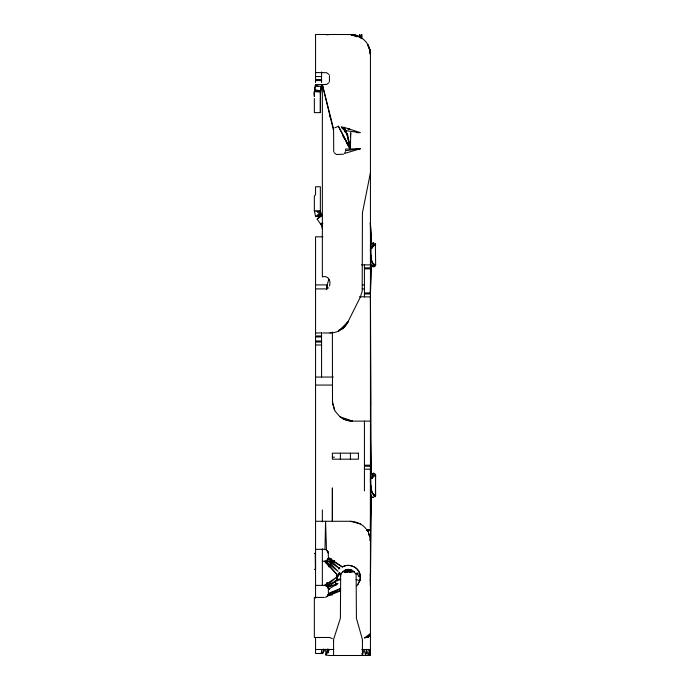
<?xml version="1.0" encoding="UTF-8"?>
<svg xmlns="http://www.w3.org/2000/svg" width="690" height="690" viewBox="0 0 690 690"><rect width="100%" height="100%" fill="white"/><g stroke="black" fill="none" stroke-linecap="round" stroke-linejoin="round"><path stroke-width="1.03" d="M314.347 98.463L314.347 112.625L320.358 112.625L320.376 92.037L321.566 84.577L315.554 84.577L314.485 90.666L314.347 96.6L314.381 91.623L315.554 84.577M370.444 485.225L372.143 492.332L374.851 496.817L375.653 495.239L375.438 474.315L372.143 478.127L370.444 476.971L370.642 478.929M332.33 521.036L332.382 487.899L332.382 521.571M371.116 494.989L370.444 585.387L370.625 498.991M370.444 585.387L370.668 498.887M364.432 465.189L370.444 465.189L371.039 489.115L370.444 527.583L370.444 467.199M364.432 292.914L370.444 292.914L370.599 267.504M370.444 527.583L370.599 498.948M320.358 94.599L320.376 92.037L314.381 91.623L314.347 94.599M371.091 242.897L370.444 222.801L371.039 258.741L370.444 292.914L370.642 267.427M370.444 292.914L370.565 274.93M370.599 269.635L370.616 267.522M314.347 95.634L314.381 91.623M368.434 649.488L370.323 650.817L369.892 655.5L369.952 650.144L368.434 649.488L369.952 650.144M326.672 289.671L327.043 285.617L328.794 279.2M370.444 294.923L371.116 264.615M360.051 580.255L360.163 576.15M322.359 561.35L326.37 560.815A4.011 4.011 0 0 0 328.233 558.383L342.395 566.964C349.261 562.497 360.49 567.792 359.895 576.314L358.507 576.435L357.489 572.855L355.574 573.804L353.806 571.449L350.356 572.338L348.407 570.63L345.509 569.906L344.957 572.51M370.642 248.555L370.444 246.606L371.565 247.124L373.187 244.458L373.816 245.649L372.143 247.753L370.444 246.606M370.72 258.043L370.849 255.007M370.72 488.416L370.849 485.381M337.238 580.255L337.505 576.141M321.566 84.577L320.358 95.634M361.457 38.381L361.75 34.5L361.896 38.787M350.408 136.663L350.753 132.661L350.408 148.686L345.992 141.286M370.444 252.592L370.444 248.391L372.255 247.977L373.488 244.829L375.653 244.872L374.851 243.26M370.444 482.966L370.444 478.765L372.255 478.351L373.488 475.203L375.653 475.246L375.386 496.214L374.334 495.023M369.892 655.5L369.331 649.67L368.296 655.5L366.476 649.488L365.743 655.5L363.975 649.488L362.431 655.5L361.965 653.499M329.44 81.61L329.44 75.529M329.44 285.936C331.312 281.002 328.155 275.043 322.359 276.888L322.359 84.577L326.603 84.447L329.035 82.576M340.662 575.296L340.394 618.275L333.581 639.475L333.581 655.026M362.431 641.476L362.561 640.441M327.043 285.617L326.568 288.912L326.706 287.721L328.69 287.989M349.338 572.389L349.468 571.708L348.407 571.363L345.241 572.269M357.998 584.62L360.37 578.487L359.964 574.089M370.444 172.724L362.431 212.787L362.19 291.275L360.309 297.149L347.933 321.911C346.001 325.387 343.37 329.13 339.178 329.863M321.109 652.507L322.566 653.62L323.524 648.997M321.264 87.466L320.531 90.951L314.649 89.709M325.62 649.359L325.947 655.026L329.579 649.488L327.5 649.221L325.947 655.026L329.579 655.5L370.444 655.5L370.444 651.489M373.644 266.866L372.816 266.582L373.816 264.063L372.143 261.959L370.444 254.852M334.538 560.384L331.459 563.29L332.071 561.591M338.48 574.554L339.17 572.769M340.446 575.883L341.162 574.037M345.466 151.722L344.431 153.516L360.422 148.686L356.42 148.686M360.016 580.488L356.903 585.87M372.143 247.753L373.488 244.829M372.143 478.127L373.488 475.203M331.459 563.29L332.27 561.651M322.566 653.62L325.068 649.281M329.234 566.697L330.898 564.144M343.008 571.449L341.231 573.804L339.325 572.855L338.307 576.435L336.918 576.314L336.841 574.089L336.384 577.375L336.841 580.661L340.696 579.566M322.359 228.813L321.635 225.483L317.159 219.196L321.083 214.116L320.358 210.786L320.358 186.749L315.554 186.749L315.554 194.761L314.347 195.96L314.347 210.786L315.623 216.617L321.963 215.591L321.083 214.116L318.953 214.004M342.24 328.82L347.933 321.911A20.036 20.036 0 0 1 330.018 332.977L322.739 332.977M338.428 568.94L339.739 567.499M338.6 331.045L347.933 321.911M345.371 572.467L346.233 571.769L349.468 571.708M334.754 127.822L337.591 126.65M328.992 566.947L326.37 560.815L328.233 558.383L331.243 558.615M317.159 219.196L321.963 215.591M322.359 222.801L320.764 224.009L322.877 223.663M338.135 575.451L341.515 573.105M324.369 585.387L336.384 577.375L326.37 585.922L324.369 585.387A4.011 4.011 0 0 1 328.233 588.354L329.535 589.648M373.644 473.219L371.901 474.289L373.644 473.219L374.704 473.504M332.123 592.227L328.233 594.435A4.011 4.011 0 0 1 326.37 596.867L325.404 597.273M375.653 244.838L373.816 245.649L375.377 243.872L375.653 264.831L375.377 265.84L373.816 264.063L375.438 265.762L375.653 264.831L374.722 264.667L371.996 265.9L374.704 266.573L372.816 266.582M317.512 212.279L320.358 210.786L314.347 210.786L320.548 212.486L315.623 216.617L321.083 214.116M340.506 588.673L328.233 594.435L327.198 596.229L340.532 590.89M343.594 154.155L336.548 154.56L334.115 152.688M365.398 637.612L364.432 638.009L370.444 633.463L368.434 636.93L365.398 637.612L368.434 636.93L369.9 635.464A4.011 4.011 0 0 1 366.433 637.474M340.524 588.536L328.371 593.4L328.371 589.389L337.997 583.386L327.836 587.388L326.37 585.922L336.798 580.488L327.836 587.388L328.233 588.354L327.034 582.748L328.017 585.275M355.962 574.451L358.153 573.597M330.018 332.977L332.054 332.287M340.274 590.588L328.233 594.435L332.244 595.091M348.002 129.082L349.606 128.65L348.096 129.03M338.135 579.298L340.446 578.867M375.653 495.204L373.488 495.248L372.143 492.332M326.853 34.862L329.579 34.5M347.415 571.001L350.123 571.346M366.494 530.093L370.444 529.748L367.71 531.335L370.444 529.748L366.433 529.748M352.409 34.5L315.554 34.5L315.554 82.576M315.554 72.562L326.603 72.7L329.035 74.563M315.554 76.564L321.566 76.564M315.554 79.54L321.566 79.54M315.554 80.575L321.566 80.575M329.372 116.636L330.225 116.636M356.42 132.661L359.387 132.661M322.989 236.825L315.554 236.825L315.554 334.986M361.465 264.874L370.444 264.874M364.432 267.841L370.444 267.841M364.432 268.876L370.444 268.876M315.554 284.901L327.241 284.901M362.31 284.901L364.432 284.901M315.554 288.912L326.922 288.912M362.285 288.912L364.432 288.912M364.432 293.957L370.444 293.957M315.554 332.977L321.566 332.977M321.566 335.952L315.554 335.952L315.554 598.204M315.554 336.987L321.566 336.987M315.554 340.989L321.566 340.989M315.554 342.033L321.566 342.033M315.554 345L321.566 345M315.554 377.051L333.348 377.051M315.554 385.063L332.554 385.063M332.382 332.218L332.502 403.339L335.064 411.111L339.946 416.769A20.036 20.036 0 0 0 352.409 421.124L342.395 418.442L347.225 420.443L352.409 421.124L370.444 421.124M332.382 457.177L334.383 457.177M364.432 466.233L370.444 466.233M364.432 469.2L370.444 469.2M315.554 521.286L350.408 521.286C356.368 521.502 362.319 524.055 366.045 528.799M315.554 549.326L324.369 549.326M314.347 553.337L315.511 553.337L315.554 569.362L314.347 569.362M315.554 585.387L331.7 585.387M333.848 585.387L336.004 585.387M324.369 597.411L314.347 597.411L314.347 637.474L329.579 637.474L332.407 638.647M315.554 649.488L333.848 649.488M361.827 649.488L370.444 649.488L370.444 54.536L369.762 49.344L367.761 44.514L368.564 47.524M349.511 571.467L347.346 571.708L347.475 572.389M359.387 296.786L370.444 296.924L370.59 405.763M321.428 86.509L315.477 85.681L318.366 86.569M314.485 90.666L320.436 91.494M374.722 495.041L375.653 495.239M370.444 261.32L372.255 261.734M370.444 491.685L372.255 492.099M350.408 521.286L360.422 523.969M356.109 579.566L359.964 580.661M326.37 560.815L332.123 562.523L328.233 558.383L339.903 568.879L327.198 560.177L337.997 571.363L325.404 561.212L336.798 574.261L324.369 561.35M357.127 36.846L350.408 34.5A20.036 20.036 0 0 1 368.434 45.799L369.935 50.051L369.762 49.344L370.444 54.536L369.366 50.525M339.946 416.769L352.409 421.124M326.491 549.939L324.973 549.378L325.568 521.286L326.491 549.939L328.371 553.337M370.444 476.971L371.565 477.497L373.187 474.824L373.816 476.022L375.653 475.212L375.377 474.246M341.602 127.676L346.415 131.54L342.171 126.986M344.802 130.522L346.406 131.859M344.345 130.979L347.57 134.334L350.408 148.686L338.393 126.149M344.396 131.1L347.57 134.334M335.927 583.085L337.108 584.37M341.196 126.658L346.647 133.084L350.408 148.686L346.708 133.222L344.655 130.798M372.971 493.428L373.816 494.428M342.671 135.74L344.879 139.44M346.777 143.227L350.546 149.721L338.298 126.175M335.737 583.378L336.513 584.715M327.276 550.577L328.242 552.328L328.371 557.339L342.395 566.964C348.916 563.04 358.179 566.87 360.016 574.261M327.871 551.396L328.242 552.328M327.5 649.221L328.69 652.809M372.143 261.959L373.187 265.253M360.792 38.381L359.74 34.5L360.085 37.502M333.719 129.617L322.359 84.577L333.581 130.651L333.719 151.722M368.434 45.799L369.107 48.714M369.107 535.492L368.434 532.585L369.935 536.837L369.762 536.13L370.444 541.314L370.228 539.476M332.382 401.088L334.383 409.826M356.144 575.296L356.42 618.275L362.431 639.475L362.431 655.026M333.443 640.441L333.581 641.476M371.116 245.088L370.444 222.801L370.616 256.913M370.728 236.36L370.444 222.801L370.582 236.817M370.944 246.796L370.987 248.883M370.444 435.968L371.116 475.462M315.209 553.337L315.399 569.362M370.444 296.389L371.151 473.236M370.668 465.034L370.668 467.19M366.433 649.488L366.433 653.499M364.432 264.874L364.432 296.924M364.432 421.124L364.432 490.961M350.408 453.175L350.408 459.186M345.604 132.256L345.604 130.651L360.422 132.661L343.594 127.184A4.011 4.011 0 0 1 345.466 129.617M340.394 453.175L340.394 459.186M337.108 575.762L337.108 581.135M335.331 580.411L335.331 582.438M322.359 509.936L322.359 521.787M322.359 548.74L322.359 585.387M321.566 71.933L321.566 82.576M321.566 332.709L321.566 377.051M321.566 649.488L321.566 653.499L315.554 653.499L315.554 637.474M320.358 96.6L320.358 97.428M320.358 98.463L320.358 112.625M370.22 574.227A22.037 22.037 0 0 1 370.22 580.523M327.879 585.387A22.037 22.037 0 0 1 327.043 582.783M366.908 529.955A20.036 20.036 0 0 1 367.891 531.542M370.358 539.459A20.036 20.036 0 0 1 370.444 541.314M345.397 572.174A6.012 6.012 0 0 1 349.959 571.57M348.407 570.63L346.458 572.338L345.509 569.906L348.407 569.362L351.296 569.906L348.407 570.63M372.816 243.13L371.901 243.915L373.644 242.846L372.816 243.13M346.613 571.07L344.457 572.148L346.613 571.07M360.422 148.686L345.604 150.687L345.604 149.083L360.422 148.686M373.644 497.231L370.444 497.249L373.644 497.249M358.421 453.175L332.382 453.175L332.382 459.186L358.421 459.186L358.421 453.175M354.074 571.708L342.74 571.708A8.013 8.013 0 0 1 354.074 571.708M355.591 35.181L350.408 34.5L360.422 37.182L355.591 35.181"/></g></svg>
